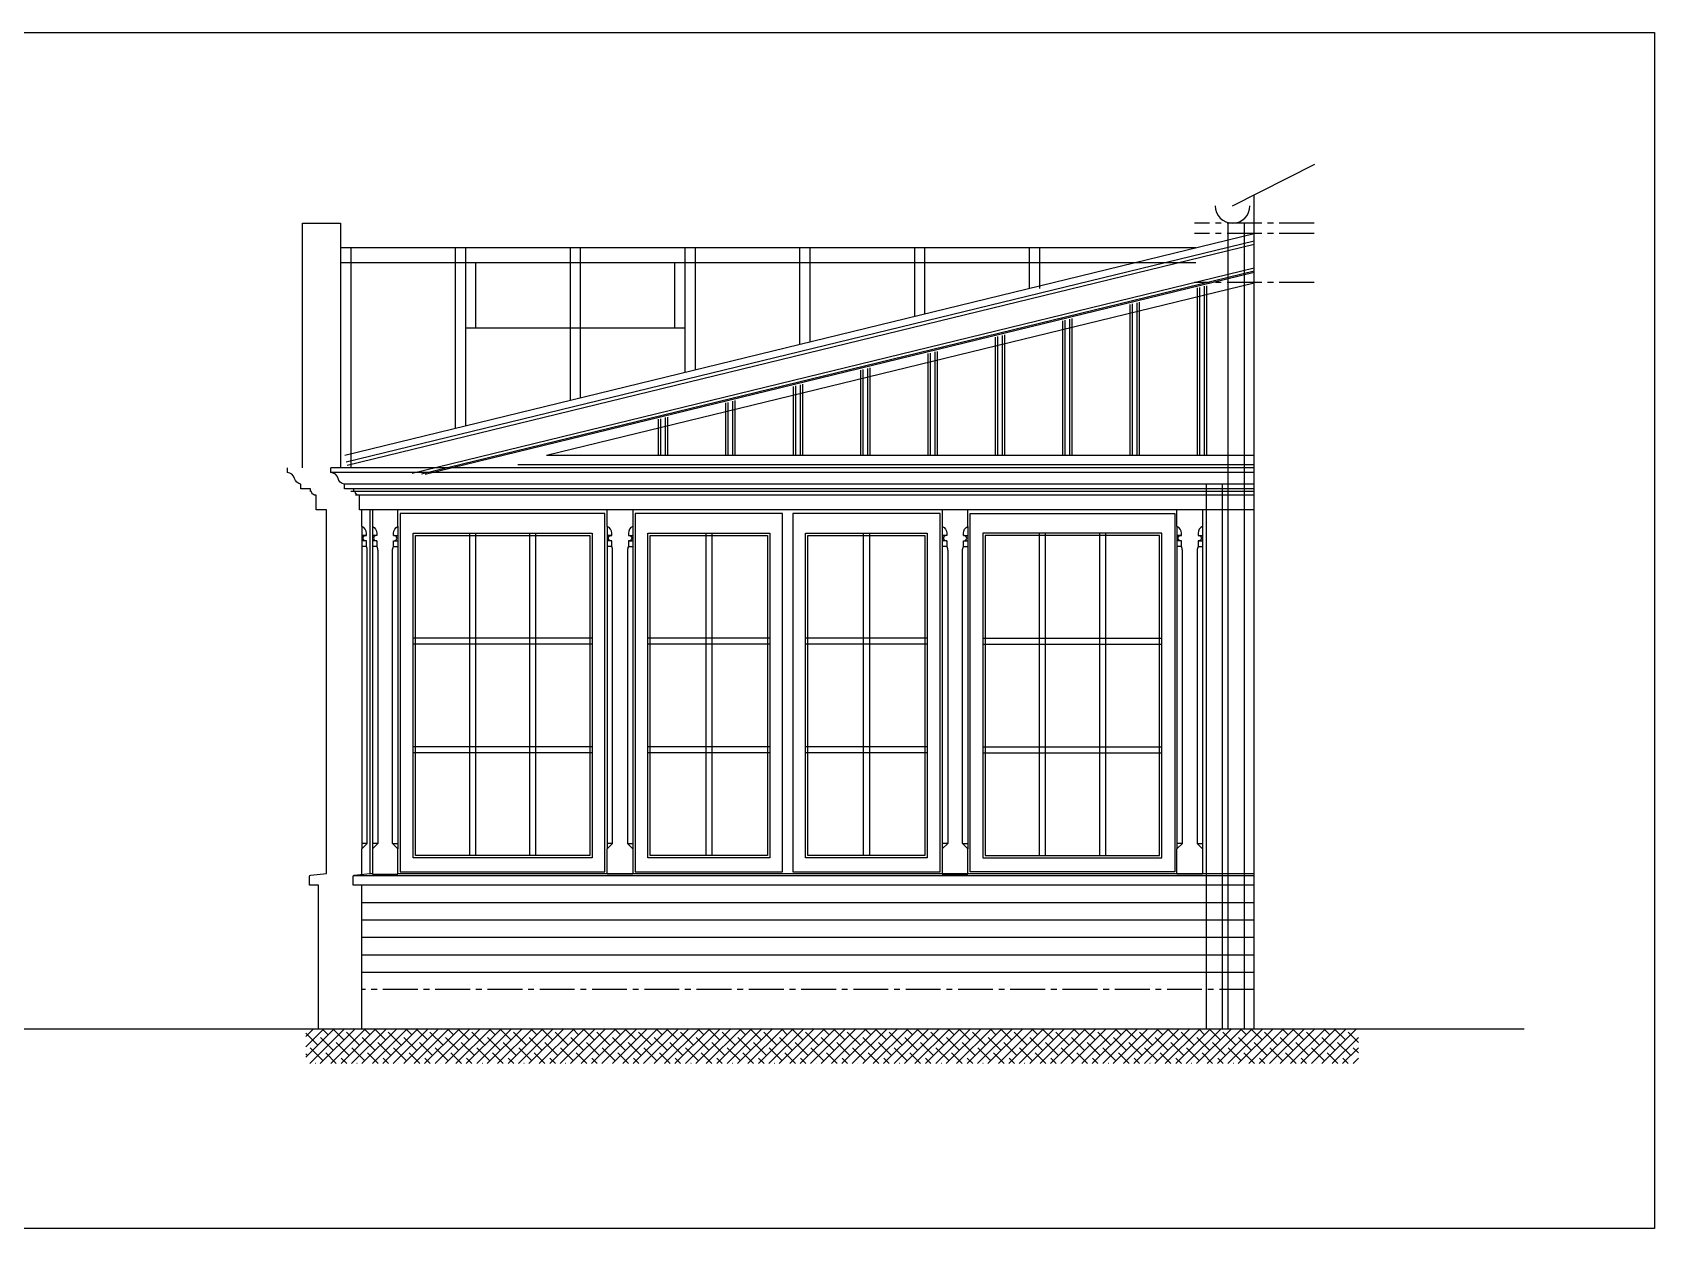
# Model space of a CAD drawing. Header units: millimetres. Extents: x -38686 to 870903, y -23218 to 232707.
# Drawn here: x 44281 to 51262, y 39289 to 44439 of the extents above; entities that cross this region are included whole.
import ezdxf

# ---------------------------------------------------------------- set-up
doc = ezdxf.new("R2010")
doc.units = ezdxf.units.MM
doc.header["$LTSCALE"] = 10
doc.linetypes.add('CENTER2', pattern=[1.125, 0.75, -0.125, 0.125, -0.125])
for name, color, linetype in [('03 - Datum', 11, 'CENTER2'), ('40 - Detail Outline', 142, 'Continuous'), ('41 - Detail', 7, 'Continuous')]:
    doc.layers.add(name, color=color, linetype=linetype)

msp = doc.modelspace()

# ---------------------------------------------------------------- hatches: boundary and pattern name
at = {"layer": '41 - Detail', "transparency": 33554687}
h = msp.add_hatch(dxfattribs=at)
h.set_pattern_fill('ANSI38', color=251, scale=10, style=0)
h.set_pattern_definition([(45, (7971.468, -11468.197), (-22.45064, 22.45064), []), (135, (7971.468, -11468.197), (-67.351921, 22.45064), [79.375, -47.625])])
h.paths.add_polyline_path([(49987.657, 40149.029), (49987.657, 39999.029), (45457.166, 39999.029), (45457.166, 40149.029)])

# ---------------------------------------------------------------- linework, layer by layer
at = {"layer": '03 - Datum', "ltscale": 20, "transparency": 33554687}
for p, q in [((49796.879, 43618.029), (49281.435, 43618.029)), ((49796.879, 43573.029), (49281.435, 43573.029)), ((49796.879, 43363.029), (49281.435, 43363.029)), ((49539.157, 40318.029), (45698.657, 40318.029))]:
    msp.add_line(p, q, dxfattribs=at)
at = {"layer": '40 - Detail Outline', "ltscale": 10, "transparency": 33554687}
for p, q in [((45624.427, 42618.677), (49539.157, 43573.029)), ((49539.157, 42564.029), (45564.657, 42564.029)), ((49539.157, 40768.029), (45698.657, 40768.029))]:
    msp.add_line(p, q, dxfattribs=at)
at = {"layer": '40 - Detail Outline', "color": 252, "ltscale": 10, "transparency": 33554687}
for p, q in [((45631.485, 42589.725), (49539.157, 43542.356)), ((45635.033, 42575.172), (49539.157, 43526.938)), ((45915.039, 42542.027), (49539.157, 43425.532)), ((45955.376, 42538.994), (49539.157, 43412.666)), ((45971.511, 42537.781), (49539.157, 43407.52)), ((49294.162, 43338.776), (49294.162, 42618.677)), ((49334.162, 43348.527), (49334.162, 42618.677)), ((49004.162, 43268.078), (49004.162, 42618.677)), ((49044.162, 43277.83), (49044.162, 42618.677)), ((48714.162, 43197.381), (48714.162, 42618.677)), ((48754.162, 43207.132), (48754.162, 42618.677)), ((48424.162, 43126.683), (48424.162, 42618.677)), ((48464.162, 43136.434), (48464.162, 42618.677)), ((48134.162, 43055.985), (48134.162, 42618.677)), ((48174.162, 43065.737), (48174.162, 42618.677)), ((47844.162, 42985.288), (47844.162, 42618.677)), ((47884.162, 42995.039), (47884.162, 42618.677)), ((47554.162, 42914.59), (47554.162, 42618.677)), ((47594.162, 42924.341), (47594.162, 42618.677)), ((47264.162, 42843.892), (47264.162, 42618.677)), ((47304.162, 42853.644), (47304.162, 42618.677)), ((46974.162, 42773.195), (46974.162, 42618.677)), ((47014.162, 42782.946), (47014.162, 42618.677)), ((46369.631, 42578.226), (49539.157, 42578.226)), ((45698.657, 42311.841), (45698.657, 40924.106)), ((45743.657, 42311.841), (45743.657, 40924.106)), ((45853.657, 42311.841), (45853.657, 40924.106)), ((46773.822, 42273.029), (46754.655, 42273.029)), ((46773.822, 42250.029), (46754.655, 42250.029)), ((46845.488, 42273.029), (46864.655, 42273.029)), ((46845.488, 42250.029), (46864.655, 42250.029)), ((48215.831, 42273.029), (48196.664, 42273.029)), ((48215.831, 42250.029), (48196.664, 42250.029)), ((48287.497, 42273.029), (48306.664, 42273.029)), ((48287.497, 42250.029), (48306.664, 42250.029)), ((49225.829, 42273.029), (49206.662, 42273.029)), ((49225.829, 42250.029), (49206.662, 42250.029)), ((49297.495, 42273.029), (49316.662, 42273.029)), ((49297.495, 42250.029), (49316.662, 42250.029)), ((46773.822, 42225.112), (46754.655, 42225.112)), ((46845.488, 42225.112), (46864.655, 42225.112)), ((48215.831, 42225.112), (48196.664, 42225.112)), ((48287.497, 42225.112), (48306.664, 42225.112)), ((49225.829, 42225.112), (49206.662, 42225.112)), ((49297.495, 42225.112), (49316.662, 42225.112)), ((46777.655, 40947.106), (46754.655, 40947.106)), ((46841.655, 40947.106), (46864.655, 40947.106)), ((48219.664, 40947.106), (48196.664, 40947.106)), ((48283.664, 40947.106), (48306.664, 40947.106)), ((49229.662, 40947.106), (49206.662, 40947.106)), ((49293.662, 40947.106), (49316.662, 40947.106))]:
    msp.add_line(p, q, dxfattribs=at)
at = {"layer": '40 - Detail Outline', "color": 7, "ltscale": 10, "transparency": 33554687}
for p, q in [((46492.576, 42618.677), (49539.157, 43361.387)), ((46492.576, 42618.677), (49539.157, 42618.677)), ((49539.157, 42543.729), (45564.657, 42543.729))]:
    msp.add_line(p, q, dxfattribs=at)
at = {"layer": '40 - Detail Outline', "color": 251, "ltscale": 10, "transparency": 33554687}
for p, q in [((49304.162, 43341.214), (49304.162, 42618.677)), ((49324.162, 43346.089), (49324.162, 42618.677)), ((49014.162, 43270.516), (49014.162, 42618.677)), ((49034.162, 43275.392), (49034.162, 42618.677)), ((48724.162, 43199.818), (48724.162, 42618.677)), ((48744.162, 43204.694), (48744.162, 42618.677)), ((48434.162, 43129.121), (48434.162, 42618.677)), ((48454.162, 43133.996), (48454.162, 42618.677)), ((48144.162, 43058.423), (48144.162, 42618.677)), ((48164.162, 43063.299), (48164.162, 42618.677)), ((47854.162, 42987.726), (47854.162, 42618.677)), ((47874.162, 42992.601), (47874.162, 42618.677)), ((47564.162, 42917.028), (47564.162, 42618.677)), ((47584.162, 42921.904), (47584.162, 42618.677)), ((47274.162, 42846.33), (47274.162, 42618.677)), ((47294.162, 42851.206), (47294.162, 42618.677)), ((46984.162, 42775.633), (46984.162, 42618.677)), ((47004.162, 42780.508), (47004.162, 42618.677)), ((49539.157, 42474.529), (45650.657, 42474.529)), ((46689.655, 41831.01), (45918.657, 41831.01)), ((47453.659, 41831.01), (46929.655, 41831.01)), ((48131.664, 41831.01), (47607.659, 41831.01)), ((48371.664, 41831.01), (49141.662, 41831.01)), ((46689.655, 41805.01), (45918.657, 41805.01)), ((47453.659, 41805.01), (46929.655, 41805.01)), ((48131.664, 41805.01), (47607.659, 41805.01)), ((48371.664, 41805.01), (49141.662, 41805.01)), ((46689.655, 41362.993), (45918.657, 41362.993)), ((46689.655, 41336.993), (45918.657, 41336.993)), ((47453.659, 41362.993), (46929.655, 41362.993)), ((47453.659, 41336.993), (46929.655, 41336.993)), ((48131.664, 41362.993), (47607.659, 41362.993)), ((48131.664, 41336.993), (47607.659, 41336.993)), ((48371.664, 41362.993), (49141.662, 41362.993)), ((48371.664, 41336.993), (49141.662, 41336.993)), ((45698.657, 40693.029), (49539.157, 40693.029)), ((45698.657, 40618.029), (49539.157, 40618.029)), ((45698.657, 40543.029), (49539.157, 40543.029)), ((45698.657, 40468.029), (49539.157, 40468.029)), ((45698.657, 40393.029), (49539.157, 40393.029))]:
    msp.add_line(p, q, dxfattribs=at)
at = {"layer": '40 - Detail Outline', "color": 9, "ltscale": 10, "transparency": 33554687}
for p, q in [((49539.157, 42493.972), (45623.157, 42493.972)), ((49539.157, 42383.029), (45733.657, 42383.029)), ((46754.655, 42311.841), (46754.655, 40924.106)), ((46864.655, 42311.841), (46864.655, 40924.106)), ((48196.664, 42311.841), (48196.664, 40924.106)), ((48306.664, 42311.841), (48306.664, 40924.106)), ((49206.662, 42311.841), (49206.662, 40924.106)), ((49316.662, 42311.841), (49316.662, 40924.106))]:
    msp.add_line(p, q, dxfattribs=at)
at = {"layer": '40 - Detail Outline', "color": 250, "ltscale": 10, "transparency": 33554687}
for p, q in [((49539.157, 42463.029), (45651.657, 42463.029)), ((49539.157, 42447.029), (45671.657, 42447.029)), ((45717.824, 42273.029), (45698.657, 42273.029)), ((45717.824, 42250.029), (45698.657, 42250.029)), ((45762.824, 42273.029), (45743.657, 42273.029)), ((45762.824, 42250.029), (45743.657, 42250.029)), ((45834.491, 42273.029), (45853.657, 42273.029)), ((45834.491, 42250.029), (45853.657, 42250.029)), ((45717.824, 42225.112), (45698.657, 42225.112)), ((45762.824, 42225.112), (45743.657, 42225.112)), ((45834.491, 42225.112), (45853.657, 42225.112)), ((45721.657, 40947.106), (45698.657, 40947.106)), ((45766.657, 40947.106), (45743.657, 40947.106)), ((45830.657, 40947.106), (45853.657, 40947.106))]:
    msp.add_line(p, q, dxfattribs=at)
at = {"layer": '40 - Detail Outline', "color": 4, "ltscale": 10, "transparency": 33554687}
msp.add_line((34529.225, 40149.029), (50700.528, 40149.029), dxfattribs=at)
at = {"layer": '40 - Detail Outline', "ltscale": 10}
msp.add_lwpolyline([(33233.127, 44439.066), (51262.038, 44439.066), (51262.038, 39288.844), (33233.127, 39288.844)], close=True, dxfattribs=at)
at = {"layer": '40 - Detail Outline', "color": 4, "ltscale": 10, "transparency": 33554687}
for points in [[(49445.839, 43693.029), (49800.061, 43871.205)], [(49539.157, 40149.029), (49539.157, 43739.968)], [(49425.891, 43618.029), (49425.891, 40149.029)], [(49495.891, 43618.029), (49495.891, 40149.029)]]:
    msp.add_lwpolyline(points, dxfattribs=at)
at = {"layer": '40 - Detail Outline', "color": 251, "ltscale": 10, "transparency": 33554687}
for points in [[(45442.857, 42564.029), (45442.873, 43618.029), (45606.473, 43618.029), (45606.473, 42564.029)], [(49287.297, 43511.629), (45606.473, 43511.629)], [(45650.473, 43511.629), (45650.473, 42564.029)], [(46100.473, 43511.629), (46100.473, 42734.729)], [(46144.473, 43511.629), (46144.473, 42745.456)], [(46594.473, 43511.629), (46594.473, 42855.159)], [(46638.473, 43511.629), (46638.473, 42865.886)], [(47088.473, 43511.629), (47088.473, 42975.589)], [(47132.473, 43511.629), (47132.473, 42986.316)], [(47582.473, 43511.629), (47582.473, 43096.019)], [(47626.473, 43511.629), (47626.473, 43106.745)], [(48076.473, 43511.629), (48076.473, 43216.449)], [(48120.473, 43511.629), (48120.473, 43227.175)], [(48570.473, 43511.629), (48570.473, 43336.878)], [(48614.473, 43511.629), (48614.473, 43336.878)], [(49287.297, 43447.448), (45606.473, 43447.448)], [(46188.473, 43165.818), (46188.473, 43447.829), (47044.473, 43447.829), (47044.473, 43165.818)], [(47088.473, 43165.818), (46144.473, 43165.818)], [(46161.655, 42283.029), (46161.655, 40894.976)], [(46187.655, 42283.029), (46187.655, 40894.976)], [(46419.655, 42283.029), (46419.655, 40894.976)], [(46445.655, 42283.029), (46445.655, 40894.976)], [(47178.657, 42283.029), (47178.657, 40894.976)], [(47204.657, 42283.029), (47204.657, 40894.976)], [(47856.662, 42283.029), (47856.662, 40894.976)], [(47882.662, 42283.029), (47882.662, 40894.976)], [(48613.664, 42283.029), (48613.664, 40894.976)], [(48639.664, 42283.029), (48639.664, 40894.976)], [(48872.662, 42283.029), (48872.662, 40894.976)], [(48898.662, 42283.029), (48898.662, 40894.976)]]:
    msp.add_lwpolyline(points, dxfattribs=at)
msp.add_lwpolyline([(45511.657, 40149.029), (45511.657, 40768.029), (45473.657, 40768.029), (45473.657, 40806.199, -0.38887873), (45478.221, 40811.18), (45546.657, 40817.167), (45546.657, 42383.029), (45501.657, 42383.029), (45501.657, 42447.029, -0.4686642), (45481.657, 42463.029), (45476.657, 42463.029), (45476.657, 42474.529), (45436.157, 42474.529), (45436.157, 42493.972, -0.30905814), (45408.937, 42518.652, 0.34133595), (45377.657, 42543.729), (45377.657, 42564.029)], format="xyb", dxfattribs=at)
at = {"layer": '40 - Detail Outline', "ltscale": 10, "transparency": 33554687}
msp.add_lwpolyline([(45698.657, 40149.029), (45698.657, 40768.029), (45660.657, 40768.029), (45660.657, 40806.199, -0.38887873), (45665.221, 40811.18), (45733.657, 40817.167), (45733.657, 42383.029), (45688.657, 42383.029), (45688.657, 42447.029, -0.4686642), (45668.657, 42463.029), (45663.657, 42463.029), (45663.657, 42474.529), (45623.157, 42474.529), (45623.157, 42493.972, -0.30905814), (45595.937, 42518.652, 0.34133595), (45564.657, 42543.729), (45564.657, 42564.029)], format="xyb", dxfattribs=at)
at = {"layer": '40 - Detail Outline', "color": 9, "ltscale": 10, "transparency": 33554687}
for points in [[(49331.654, 42493.972), (49331.654, 40149.029)], [(49401.654, 42493.972), (49401.654, 40149.029)], [(45661.97, 40809.577), (49539.157, 40809.577)]]:
    msp.add_lwpolyline(points, dxfattribs=at)
for points in [[(45698.657, 40814.105), (45698.657, 40924.106), (45721.657, 40947.106), (45721.657, 42208.064, 0.11104288), (45717.824, 42225.112), (45717.824, 42250.029), (45714.949, 42250.029, -1), (45714.949, 42273.029), (45717.824, 42273.029), (45717.824, 42282.612, 0.29862962), (45698.657, 42311.841), (45698.657, 42383.029)], [(45743.657, 42383.029), (45743.657, 42311.841, -0.29862962), (45762.824, 42282.612), (45762.824, 42273.029), (45759.949, 42273.029, 1), (45759.949, 42250.029), (45762.824, 42250.029), (45762.824, 42225.112, -0.11104288), (45766.657, 42208.064), (45766.657, 40947.106), (45743.657, 40924.106), (45743.657, 40814.105), (45853.657, 40814.105), (45853.657, 40924.106), (45830.657, 40947.106), (45830.657, 42208.064, -0.11104288), (45834.491, 42225.112), (45834.491, 42250.029), (45837.366, 42250.029, 1), (45837.366, 42273.029), (45834.491, 42273.029), (45834.491, 42282.612, -0.29862962), (45853.657, 42311.841), (45853.657, 42383.029)]]:
    msp.add_lwpolyline(points, format="xyb", dxfattribs=at)
at = {"layer": '40 - Detail Outline', "color": 7, "ltscale": 10, "transparency": 33554687}
for points in [[(46864.655, 42383.029), (46864.655, 42311.841, 0.29862962), (46845.488, 42282.612), (46845.488, 42273.029), (46848.363, 42273.029, -1), (46848.363, 42250.029), (46845.488, 42250.029), (46845.488, 42225.112, 0.11104288), (46841.655, 42208.064), (46841.655, 40947.106), (46864.655, 40924.106), (46864.655, 40814.105), (46754.655, 40814.105), (46754.655, 40924.106), (46777.655, 40947.106), (46777.655, 42208.064, 0.11104288), (46773.822, 42225.112), (46773.822, 42250.029), (46770.947, 42250.029, -1), (46770.947, 42273.029), (46773.822, 42273.029), (46773.822, 42282.612, 0.29862962), (46754.655, 42311.841), (46754.655, 42383.029)], [(48196.664, 42383.029), (48196.664, 42311.841, -0.29862962), (48215.831, 42282.612), (48215.831, 42273.029), (48212.956, 42273.029, 1), (48212.956, 42250.029), (48215.831, 42250.029), (48215.831, 42225.112, -0.11104288), (48219.664, 42208.064), (48219.664, 40947.106), (48196.664, 40924.106), (48196.664, 40814.105), (48306.664, 40814.105), (48306.664, 40924.106), (48283.664, 40947.106), (48283.664, 42208.064, -0.11104288), (48287.497, 42225.112), (48287.497, 42250.029), (48290.372, 42250.029, 1), (48290.372, 42273.029), (48287.497, 42273.029), (48287.497, 42282.612, -0.29862962), (48306.664, 42311.841), (48306.664, 42383.029)], [(49316.662, 42383.029), (49316.662, 42311.841, 0.29862962), (49297.495, 42282.612), (49297.495, 42273.029), (49300.37, 42273.029, -1), (49300.37, 42250.029), (49297.495, 42250.029), (49297.495, 42225.112, 0.11104288), (49293.662, 42208.064), (49293.662, 40947.106), (49316.662, 40924.106), (49316.662, 40814.105), (49206.662, 40814.105), (49206.662, 40924.106), (49229.662, 40947.106), (49229.662, 42208.064, 0.11104288), (49225.829, 42225.112), (49225.829, 42250.029), (49222.954, 42250.029, -1), (49222.954, 42273.029), (49225.829, 42273.029), (49225.829, 42282.612, 0.29862962), (49206.662, 42311.841), (49206.662, 42383.029)]]:
    msp.add_lwpolyline(points, format="xyb", dxfattribs=at)
at = {"layer": '40 - Detail Outline', "color": 9, "ltscale": 10, "transparency": 33554687}
for points in [[(46744.655, 42368.029), (45863.657, 42368.029), (45863.657, 40824.976), (46744.655, 40824.976)], [(47508.659, 42368.029), (46874.655, 42368.029), (46874.655, 40824.976), (47508.659, 40824.976)], [(48186.664, 42368.029), (47552.659, 42368.029), (47552.659, 40824.976), (48186.664, 40824.976)], [(48316.664, 42368.029), (49196.662, 42368.029), (49196.662, 40824.976), (48316.664, 40824.976)]]:
    msp.add_lwpolyline(points, close=True, dxfattribs=at)
at = {"layer": '40 - Detail Outline', "color": 251, "ltscale": 10, "transparency": 33554687}
for points in [[(45918.657, 42283.029), (46689.655, 42283.029), (46689.655, 40884.976), (45918.657, 40884.976)], [(45928.657, 42273.029), (46679.655, 42273.029), (46679.655, 40894.976), (45928.657, 40894.976)], [(46929.655, 42283.029), (47453.659, 42283.029), (47453.659, 40884.976), (46929.655, 40884.976)], [(46939.655, 42273.029), (47443.659, 42273.029), (47443.659, 40894.976), (46939.655, 40894.976)], [(47607.659, 42283.029), (48131.664, 42283.029), (48131.664, 40884.976), (47607.659, 40884.976)], [(47617.659, 42273.029), (48121.664, 42273.029), (48121.664, 40894.976), (47617.659, 40894.976)], [(49141.662, 42283.029), (48371.664, 42283.029), (48371.664, 40884.976), (49141.662, 40884.976)], [(49131.662, 42273.029), (48381.664, 42273.029), (48381.664, 40894.976), (49131.662, 40894.976)]]:
    msp.add_lwpolyline(points, close=True, dxfattribs=at)
at = {"layer": '40 - Detail Outline', "color": 252, "ltscale": 10, "transparency": 33554687}
for points in [[(45733.657, 40817.167), (45743.657, 40817.167)], [(45853.657, 40817.167), (49539.157, 40817.167)]]:
    msp.add_lwpolyline(points, dxfattribs=at)
at = {"layer": '40 - Detail Outline', "color": 4, "ltscale": 10, "transparency": 33554687}
msp.add_arc((49445.839, 43693.029), 75, 180, 0, dxfattribs=at)

doc.saveas('drawing.dxf')
